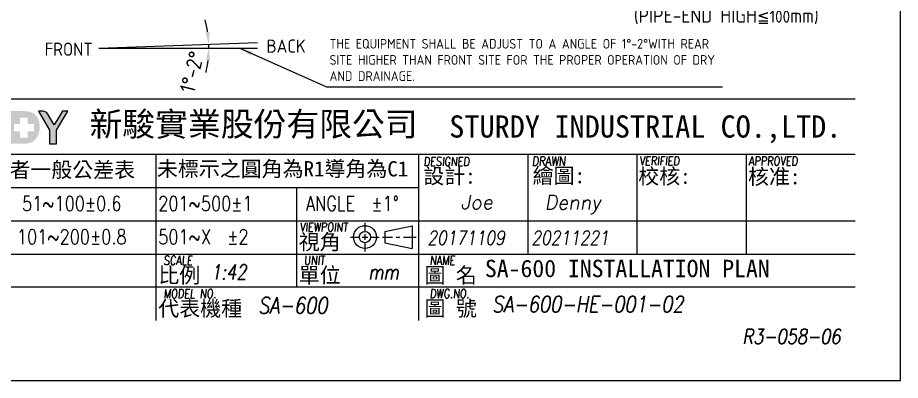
# Model space of a CAD drawing. Header units: millimetres. Extents: x 0 to 12306, y 0 to 8652.
# Drawn here: x 7296 to 12306, y 0 to 2061 of the extents above; entities that cross this region are included whole.
import ezdxf

# ---------------------------------------------------------------- set-up
doc = ezdxf.new("R2010")
doc.units = ezdxf.units.MM
doc.layers.get('0').update_dxf_attribs({"lineweight": 25})
for name, color, linetype, lineweight in [('D', 3, 'Continuous', 13), ('F', 7, 'Continuous', 15), ('T', 4, 'Continuous', 15)]:
    doc.layers.add(name, color=color, linetype=linetype, lineweight=lineweight)
doc.styles.get("Standard").update_dxf_attribs({"font": 'KAIU.TTF'})
doc.styles.add('STU25', font='isocp2.shx')
doc.styles.add('Text', font='romans.shx', dxfattribs={"width": 0.8, "oblique": 10})
doc.dimstyles.new('STU25', dxfattribs={"dimscale": 35, "dimtxt": 2.5, "dimasz": 2, "dimexe": 0.6, "dimexo": 1, "dimgap": 1, "dimtad": 1, "dimdsep": 46, "dimtxsty": 'STU25', "dimcen": 2, "dimazin": 2, "dimtfac": 1, "dimtmove": 0, "dimatfit": 3, "dimfxl": 0, "dimtolj": 1, "dimtzin": 0, "dimarcsym": 0})
doc.dimstyles.new('STU25$7', dxfattribs={"dimscale": 35, "dimtxt": 2.5, "dimasz": 2, "dimexe": 1.25, "dimexo": 0.625, "dimgap": 1, "dimtad": 0, "dimdec": 4, "dimdsep": 46, "dimtxsty": 'STU25', "dimcen": 2.5, "dimazin": 2, "dimtfac": 1, "dimtdec": 4, "dimtmove": 0, "dimatfit": 3, "dimfxl": 0, "dimtolj": 1, "dimtzin": 0, "dimarcsym": 0})

# ---------------------------------------------------------------- blocks, each defined once
blk = doc.blocks.new('新駿LOGO')
at = {"layer": 'F'}
h = blk.add_hatch(color=256, dxfattribs=at)
edge = h.paths.add_edge_path()
edge.add_spline(control_points=[(-514.87, -439.2), (-514.87, -439.2), (-514.87, -443.62), (-514.87, -443.62)], knot_values=[0, 0, 0, 0, 1, 1, 1, 1], degree=3, periodic=0)
edge.add_spline(control_points=[(-514.87, -443.62), (-514.87, -443.62), (-513.05, -443.62), (-513.05, -443.62)], knot_values=[8, 8, 8, 8, 9, 9, 9, 9], degree=3, periodic=0)
edge.add_spline(control_points=[(-513.05, -443.62), (-512.51, -443.62), (-512.09, -443.52), (-511.79, -443.32)], knot_values=[7, 7, 7, 7, 8, 8, 8, 8], degree=3, periodic=0)
edge.add_spline(control_points=[(-511.79, -443.32), (-511.48, -443.12), (-511.25, -442.85), (-511.09, -442.5)], knot_values=[6, 6, 6, 6, 7, 7, 7, 7], degree=3, periodic=0)
edge.add_spline(control_points=[(-511.09, -442.5), (-510.93, -442.15), (-510.85, -441.76), (-510.85, -441.32)], knot_values=[5, 5, 5, 5, 6, 6, 6, 6], degree=3, periodic=0)
edge.add_spline(control_points=[(-510.85, -441.32), (-510.85, -440.87), (-510.93, -440.49), (-511.1, -440.17)], knot_values=[4, 4, 4, 4, 5, 5, 5, 5], degree=3, periodic=0)
edge.add_spline(control_points=[(-511.1, -440.17), (-511.27, -439.85), (-511.49, -439.61), (-511.78, -439.45)], knot_values=[3, 3, 3, 3, 4, 4, 4, 4], degree=3, periodic=0)
edge.add_spline(control_points=[(-511.78, -439.45), (-512.06, -439.29), (-512.46, -439.2), (-512.97, -439.2)], knot_values=[2, 2, 2, 2, 3, 3, 3, 3], degree=3, periodic=0)
edge.add_spline(control_points=[(-512.97, -439.2), (-512.97, -439.2), (-514.87, -439.2), (-514.87, -439.2)], knot_values=[1, 1, 1, 1, 2, 2, 2, 2], degree=3, periodic=0)
h.paths.add_polyline_path([(-514.34, -441.95), (-513.51, -441.95), (-513.51, -442.77), (-512.48, -442.77), (-512.48, -441.95), (-511.64, -441.95), (-511.64, -440.92), (-512.48, -440.92), (-512.48, -440.07), (-513.51, -440.07), (-513.51, -440.92), (-514.34, -440.92)], flags=16)
h = blk.add_hatch(color=256, dxfattribs=at)
edge = h.paths.add_edge_path()
edge.add_spline(control_points=[(-509.51, -443.62), (-509.51, -443.62), (-509.51, -441.77), (-509.51, -441.77), (-509.51, -441.77), (-511, -439.2), (-511, -439.2), (-511, -439.2), (-510.64, -439.2), (-510.64, -439.2), (-510.64, -439.2), (-510.3, -439.19), (-510.04, -439.32), (-509.79, -439.45), (-509.71, -439.68), (-509.71, -439.68), (-509.71, -439.68), (-508.9, -441.07), (-508.9, -441.07), (-508.9, -441.07), (-507.78, -439.2), (-507.78, -439.2), (-507.78, -439.2), (-507.05, -439.2), (-507.05, -439.2), (-507.05, -439.2), (-508.59, -441.77), (-508.59, -441.77), (-508.59, -441.77), (-508.59, -443.62), (-508.59, -443.62), (-508.59, -443.62), (-509.51, -443.62), (-509.51, -443.62)], knot_values=[0, 0, 0, 0, 1, 1, 1, 2, 2, 2, 3, 3, 3, 4, 4, 4, 5, 5, 5, 6, 6, 6, 7, 7, 7, 8, 8, 8, 9, 9, 9, 10, 10, 10, 11, 11, 11, 11], degree=3, periodic=0)
at = {"layer": 'F', "lineweight": 0}
blk.add_open_spline([(-509.51, -443.62), (-509.51, -443.62), (-509.51, -441.77), (-509.51, -441.77), (-509.51, -441.77), (-511, -439.2), (-511, -439.2), (-511, -439.2), (-510.64, -439.2), (-510.64, -439.2), (-510.64, -439.2), (-510.3, -439.19), (-510.04, -439.32), (-509.79, -439.45), (-509.71, -439.68), (-509.71, -439.68), (-509.71, -439.68), (-508.9, -441.07), (-508.9, -441.07), (-508.9, -441.07), (-507.78, -439.2), (-507.78, -439.2), (-507.78, -439.2), (-507.05, -439.2), (-507.05, -439.2), (-507.05, -439.2), (-508.59, -441.77), (-508.59, -441.77), (-508.59, -441.77), (-508.59, -443.62), (-508.59, -443.62), (-508.59, -443.62), (-509.51, -443.62), (-509.51, -443.62)], degree=3, knots=[0, 0, 0, 0, 1, 1, 1, 2, 2, 2, 3, 3, 3, 4, 4, 4, 5, 5, 5, 6, 6, 6, 7, 7, 7, 8, 8, 8, 9, 9, 9, 10, 10, 10, 11, 11, 11, 11], dxfattribs=at)
at = {"attachment_point": 1, "style": 'STU25'}
for s, insert, char_height in [('{\\f標楷體|b0|i0|c136|p65;新駿實業股份有限公司}', (-504.12, -439.33), 3.25), ('{\\f標楷體|b0|i0|c136|p65;STURDY\\H0.9667x; \\H1.034x;INDUSTRIAL CO.,LTD.}', (-455.51, -439.78), 3)]:
    blk.add_mtext(s, dxfattribs=dict(at, insert=insert, char_height=char_height))
blk = doc.blocks.new('*D17')
at = {"layer": 'D', "color": 0, "linetype": 'Continuous', "lineweight": -2}
for start, end in [(8.427, 14.8541), (0, 2), (347.1459, 353.573)]:
    blk.add_arc((7756.7, 1887.8), 624.4, start, end, dxfattribs=at)
at = {"layer": 'D', "color": 0, "linetype": 'Continuous'}
for points in [[(8386, 1980.3), (8362.7, 1978.2), (8380.7, 1909.6)], [(8365.5, 1818.5), (8388.8, 1817.2), (8381.1, 1887.8)]]:
    blk.add_solid(points, dxfattribs=at)
at = {"layer": 'Defpoints', "color": 0, "linetype": 'Continuous'}
for p in [(8657.2, 1919.2), (7756.7, 1887.8), (7756.7, 1887.8), (8380.9, 1902.3), (8657.7, 1887.8)]:
    blk.add_point(p, dxfattribs=at)
at = {"layer": 'D', "color": 0, "linetype": 'Continuous', "insert": (8285.3, 1752.6), "char_height": 87.5, "attachment_point": 5, "rotation": 75.6586, "style": 'STU25'}
blk.add_mtext('\\A1;1%%D-2%%D', dxfattribs=at)

msp = doc.modelspace()

# ---------------------------------------------------------------- linework, layer by layer
at = {"linetype": 'Continuous'}
for q in [(8657.181, 1919.218), (8657.73, 1887.773)]:
    msp.add_line((7756.73, 1887.773), q, dxfattribs=at)
at = {"layer": 'F', "color": 7}
for p, q in [((6548.247, 1599.753), (12050.247, 1599.753)), ((6548.247, 1284.753), (12050.247, 1284.753)), ((8081.247, 1284.753), (8081.247, 339.753)), ((10191.747, 1284.753), (10191.747, 717.753)), ((10811.247, 1284.753), (10811.247, 717.753)), ((11430.747, 1284.753), (11430.747, 717.753)), ((6548.247, 1095.753), (9572.247, 1095.753)), ((8879.247, 1095.753), (8879.247, 528.753)), ((6548.247, 906.753), (12050.247, 906.753)), ((9026.247, 906.753), (12050.247, 906.753)), ((9572.247, 906.753), (12050.247, 906.753)), ((6548.247, 717.753), (12050.247, 717.753)), ((12050.247, 528.753), (6548.247, 528.753))]:
    msp.add_line(p, q, dxfattribs=at)
at = {"layer": 'F'}
msp.add_line((9572.247, 1284.753), (9572.247, 339.753), dxfattribs=at)
at = {"layer": 'F', "color": 0}
for p, q in [((9267.574, 895.264), (9267.574, 846.041)), ((9379.834, 846.041), (9536.244, 878.778)), ((9536.244, 878.778), (9536.244, 749.285)), ((9186.341, 814.032), (9235.564, 814.032)), ((9251.396, 814.032), (9283.752, 814.032)), ((9267.574, 830.21), (9267.574, 797.854)), ((9299.583, 814.032), (9347.748, 814.032)), ((9367.749, 814.032), (9423.182, 814.032)), ((9379.834, 846.041), (9379.834, 782.022)), ((9445.534, 814.032), (9465.203, 814.032)), ((9486.286, 814.032), (9558.455, 814.032)), ((9267.574, 782.022), (9267.574, 732.799)), ((9379.834, 782.022), (9536.244, 749.285))]:
    msp.add_line(p, q, dxfattribs=at)
at = {"layer": 'F', "color": 6}
msp.add_lwpolyline([(0, 8652), (0, 0), (12306, 0), (12306, 8652)], close=True, dxfattribs=at)
at = {"layer": 'F', "color": 0}
for radius in [64.746, 32.009]:
    msp.add_circle((9267.574, 814.032), radius, dxfattribs=at)

# ---------------------------------------------------------------- block references
at = {"xscale": 42, "yscale": 42, "zscale": 42}
msp.add_blockref('新駿LOGO', (28877.502, 19976.077), dxfattribs=at)

# ---------------------------------------------------------------- texts
at = {"layer": 'D', "color": 4}
msp.add_text('SA-600 INSTALLATION PLAN', height=99, dxfattribs=at).set_placement((9948.166, 586.302))
at = {"layer": 'D', "color": 11, "insert": (10763.912, 2378.777), "char_height": 80, "attachment_point": 1, "style": 'STU25'}
msp.add_mtext('{\\C3;2 DRAINAGE PIPE \\P  (METAL %%C\\fPMingLiU|b0|i0|c136|p16;\\H0.8667x;≧\\Fisocp2|c136; \\H1.154x;1") \\P\\f????|b0|i0|c0|p16; \\Fisocp2|c136;(PIPE-END HIGH\\fPMingLiU|b0|i0|c136|p16;\\H0.8667x;≦\\Fisocp2|c136;100\\H1.154x;mm)}', dxfattribs=at)
at = {"layer": 'D', "linetype": 'Continuous', "char_height": 75, "width": 218.181, "attachment_point": 1}
for s, insert in [('{\\Fisocp2.shx;FRONT}', (7449.569, 1918.871)), ('{\\Fisocp2.shx;BACK}', (8709.035, 1936.449))]:
    msp.add_mtext(s, dxfattribs=dict(at, insert=insert))
at = {"layer": 'D', "color": 11, "insert": (9066.75, 1939.782), "char_height": 55, "attachment_point": 1}
msp.add_mtext('{\\Fisocp2.shx;\\C3;THE EQUIPMENT SHALL BE ADJUST TO A ANGLE OF 1%%d-2%%dWITH REAR \\PSITE HIGHER THAN FRONT SITE FOR THE PROPER OPERATION OF DRY \\PAND DRAINAGE.}', dxfattribs=at)
at = {"layer": 'F', "lineweight": -3}
for s, height, p in [('未標註者一般公差表', 87.1812, (6892.837, 1152.91)), ('未標示之圓角為R1導角為C1', 87.18123, (8086.689, 1158.555)), ('設計:', 87.1812, (9598.655, 1117.478)), ('繪圖:', 87.1812, (10219.288, 1119.872)), ('校核:', 87.1812, (10818.622, 1116.149)), ('核准:', 87.1812, (11441.301, 1113.815)), ('視角', 87.1812, (8891.634, 742.956)), ('比例', 87.1812, (8094.527, 553.956)), ('單位', 87.1812, (8891.634, 553.956)), ('圖 名', 87.1812, (9605.361, 553.956)), ('代表機種', 87.1812, (8094.527, 364.956)), ('圖 號', 87.1812, (9605.361, 364.956))]:
    msp.add_text(s, height=height, dxfattribs=at).set_placement(p)
at = {"layer": 'F', "color": 1, "lineweight": 15, "style": 'Text', "oblique": 5, "width": 0.8}
for s, height, p in [('DESIGNED', 50.4, (9599.847, 1218.504)), ('DRAWN', 52.3087, (10215.796, 1219.44)), ('VERIFIED', 50.4, (10824.27, 1221.781)), ('APPROVED', 50.4, (11445.009, 1220.616)), ('VIEWPOINT', 50.4, (8896.805, 845.468)), ('SCALE', 50.4, (8124.411, 656.468)), ('UNIT', 50.4, (8921.519, 656.468)), ('NAME', 50.4, (9635.245, 656.468)), ('MODEL NO.', 50.4, (8124.411, 467.468)), ('DWG.NO.', 50.4, (9635.245, 467.468))]:
    msp.add_text(s, height=height, dxfattribs=at).set_placement(p)
at = {"layer": 'F', "lineweight": 20, "style": 'Text', "width": 0.8}
for s, p in [('51~100±0.6', (7321.291, 962.287)), ('201~500±1', (8094.194, 962.287)), ('ANGLE  ±1%%D', (8932.393, 962.287)), ('101~200±0.8', (7292.336, 773.287)), ('501~X  ±2', (8094.194, 773.287))]:
    msp.add_text(s, height=84, dxfattribs=at).set_placement(p)
at = {"layer": 'T', "lineweight": 20, "style": 'Text', "oblique": 10}
for s, p in [('Joe', (9811.383, 972.818)), ('Denny', (10287.288, 971.396))]:
    msp.add_text(s, height=80, dxfattribs=at).set_placement(p)
at = {"layer": 'T', "lineweight": 20, "style": 'Text', "oblique": 10, "width": 0.8}
for s, height, p in [('20171109', 80, (9622.11, 769.641)), ('20211221', 80, (10212.11, 769.641)), ('1:42', 84, (8393.952, 573.414)), ('mm', 84, (9286.794, 573.652)), ('SA-600', 92.4, (8661.781, 379.652)), ('SA-600-HE-001-02', 92.4, (9989.023, 386.568))]:
    msp.add_text(s, height=height, dxfattribs=at).set_placement(p)
at = {"layer": 'T', "linetype": 'Continuous', "lineweight": 20, "insert": (11410.775, 291.222), "char_height": 84, "attachment_point": 1, "style": 'Text'}
msp.add_mtext('R3-058-06', dxfattribs=at)

# ---------------------------------------------------------------- dimensions: what is measured, and where the dimension line sits
at = {"layer": 'D', "linetype": 'Continuous'}
dim = msp.add_angular_dim_2l(base=(8380.925, 1902.302), line1=((7756.73, 1887.773), (8657.73, 1887.773)), line2=((7756.73, 1887.773), (8657.181, 1919.218)), text='1%%D-2%%D', dimstyle='STU25', override={"dimtxsty": 'STU25'}, dxfattribs=at)
dim.commit()
dim.dimension.update_dxf_attribs({"geometry": '*D17', "text_midpoint": (8361.637, 1733.119), "dimtype": 162})

# ---------------------------------------------------------------- leaders
at = {"layer": 'D'}
msp.add_leader([(8560.672, 1885.987), (9049.901, 1666.889), (11295.864, 1666.889)], dimstyle='STU25$7', override={"dimgap": 1, "dimtad": 0}, dxfattribs=at)

doc.saveas('drawing.dxf')
